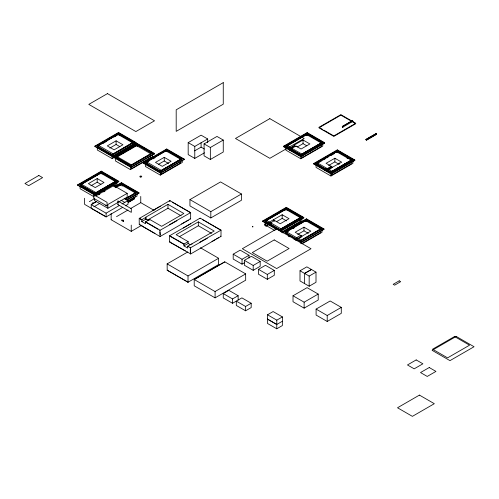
<?xml version="1.0" encoding="UTF-8"?>
<svg xmlns="http://www.w3.org/2000/svg" width="499" height="499" viewBox="0 0 499 499"><rect width="100%" height="100%" fill="white"/><g stroke="black" fill="none" stroke-linecap="round" stroke-linejoin="round"><path stroke-width="0.75" d="M200.093 218.705L200.186 218.107L220.171 229.839M252.332 226.34L252.7 226.353M252.581 226.839L253.024 226.852L252.762 226.396M352.874 121.332L342.801 127.176L342.794 126.652M352.93 121.232L352.637 120.733M365.942 139.764L365.942 139.427L366.509 139.726M366.578 140.044L366.035 139.863M376.514 133.9C376.988 135.073 375.148 133.32 376.389 133.776M160.385 206.193L139.202 218.493L139.246 224.538L160.073 236.514L190.643 218.88L190.655 212.611L179.11 206.05M190.743 223.72L169.591 235.753L169.61 242.065L185.341 250.966M327.406 170.477L327.544 169.367L331.76 167.209L331.242 166.916L325.055 170.483L325.055 170.04L313.734 163.504L313.734 163.978L331.217 174.076L354.808 160.453L354.808 159.979L337.324 149.881L313.734 163.504M170.72 242.52L190.699 253.941L221.001 236.407L221.02 230.139L209.468 223.577M339.47 162.973L339.021 163.079L339.42 163.547M375.953 133.738L376.414 133.807M376.577 134.231L376.52 133.938M183.944 245.895L187.699 248.065L187.811 246.163L214.208 231.037L198.34 221.874L176.141 234.692L188.154 241.628L188.154 243.468L183.944 245.895L184.056 243.992L188.154 241.628M347.055 158.333L347.491 158.383M141.766 221.544L145.97 219.117L145.97 217.277L141.897 219.629L141.766 221.544L145.521 223.714L145.646 221.799L149.719 219.448L161.645 226.328L183.844 213.51L167.976 204.347L145.777 217.165L145.777 219.498M352.431 120.683L342.283 126.472L342.482 126.989A0.63 0.362 60 0 0 342.732 127.158L342.888 127.133M352.306 120.746L342.308 126.503L342.751 126.634M330.113 168.051L327.388 170.614L325.055 170.483L327.394 170.539L326.24 169.803L326.24 169.354L316.067 163.404L338.004 150.735L338.004 152.738M352.331 120.671L352.4 121.126M342.844 127.12L342.632 127.095M152.925 210.497L169.828 200.579L189.813 212.312M183.283 228.031L199.868 218.256L200.423 218.512M188.385 220.034L186.214 221.294M218.749 237.561L216.578 238.821M94.966 146.082L118.556 132.46L136.04 142.558L136.04 143.032L112.45 156.655L94.966 146.556L94.966 146.082L112.45 156.175L136.04 142.558M94.966 146.556L118.556 132.94L136.04 143.032M114.177 157.441L112.181 158.595L97.299 149.999L97.299 145.982L119.236 133.314L119.236 135.316M98.584 147.324L98.584 145.446L117.845 134.325L132.41 142.733L132.41 143.481M118.968 133.726L97.455 146.151L97.455 146.625L112.15 155.114L133.67 142.689L133.67 142.215L118.968 133.726L118.968 134.206L133.67 142.689M97.455 146.625L98.796 145.851M102.831 143.519L106.867 141.192M114.265 136.919L116.279 135.753M117.627 134.98L118.968 134.206M116.099 140.812L107.31 145.889L114.14 149.837L122.929 144.76L116.099 140.812L116.099 144.454L109.817 148.078M98.584 145.446L113.148 153.854L132.41 142.733M113.685 156.948L137.113 143.425L154.478 153.449L154.478 153.929L131.05 167.452L113.685 157.428L113.685 156.948L131.05 166.978L154.478 153.449M115.069 156.493L113.148 157.609L113.148 156.106M116.997 155.382L118.282 154.64M119.567 153.898L120.852 153.156M122.779 152.045L124.706 150.935M126.627 149.819L128.555 148.708M130.482 147.598L131.767 146.856M113.685 157.428L137.113 143.899L154.478 153.929M115.562 157.017L137.499 144.354L152.376 152.944L130.445 165.606L115.562 157.017L115.562 161.04L130.445 169.629L152.376 156.967L152.376 154.946M116.847 157.983L116.847 156.48L136.108 145.359L150.673 153.767L150.673 154.515M116.155 157.017L137.524 144.685L152.12 153.112L152.12 153.586L130.757 165.924L116.155 157.497L116.155 157.017L130.757 165.45L130.757 165.924M116.155 157.497L137.524 145.159L152.12 153.586M77.713 184.773L101.303 171.157L118.787 181.249L118.787 181.723L95.197 195.346L77.713 185.248L77.713 184.773L95.197 194.872L118.787 181.249M77.713 185.248L101.303 171.631L118.787 181.723M81.443 185.703L81.443 184.2L100.704 173.078L115.269 181.486L115.269 182.241M80.383 184.948L101.896 172.523L116.598 181.012L116.598 181.486L95.078 193.905L80.383 185.422L80.383 184.948L95.078 193.431L116.598 181.012M80.383 185.422L81.724 184.642M97.193 178.555L88.404 183.626L95.234 187.574L104.023 182.497L97.193 178.555L97.193 182.191L90.912 185.815M116.847 156.48L131.405 164.888L150.673 153.767M143.119 162.605L166.71 148.983L184.2 159.081L184.2 159.555L160.609 173.178L143.119 163.079L143.119 162.605L160.609 172.698L184.2 159.081M143.119 163.079L166.71 149.463L184.2 159.555M182.272 160.435L182.272 162.456L160.335 175.118L145.458 166.529L145.458 162.506L167.39 149.843L167.39 151.839M167.128 150.249L145.608 162.674L145.608 163.148L160.31 171.637L181.823 159.212L181.823 158.738L167.128 150.249L167.128 150.729L181.823 159.212M145.608 163.148L148.97 161.208M153.006 158.882L155.021 157.715M165.78 151.503L167.128 150.729M81.443 184.2L96.008 192.608L115.269 181.486M102.027 174.039L102.027 172.036L80.096 184.699L94.972 193.288L116.909 180.626M96.369 195.645L113.76 185.603L127.176 193.35L127.176 197.117L107.859 208.27L94.436 200.523L94.436 198.265M204.465 152.813L194.778 158.401L188.179 154.59L188.179 142.62L201.085 135.167L207.69 138.984L207.69 142.72M98.571 194.878L99.856 194.136M103.711 191.915L104.996 191.173M113.984 185.984L115.269 185.241L115.269 183.364M114.246 186.183L116.909 184.649L116.909 182.628M164.252 157.341L155.463 162.412L162.3 166.36L171.088 161.283L164.252 157.341L164.252 160.977L158.601 164.24M114.701 186.532L121.444 182.64L138.928 192.739L138.928 193.213L126.796 200.218M89.333 201.671L94.716 198.552M114.701 187.006L121.444 183.114L138.928 193.213M115.475 187.337L122.124 183.495L122.124 186.164M115.6 187.468L120.733 184.505L135.298 192.913L135.298 194.036M115.805 187.399L121.856 183.906L136.558 192.396L136.558 192.87L125.124 199.469M119.167 185.934L121.856 184.381L136.558 192.87M93.513 202.962L92.321 203.648L92.321 202.694M96.532 201.49L91.217 204.559L91.217 208.364L106.094 216.953L122.71 207.334M96.532 201.515L91.217 204.584L106.094 213.173L106.094 216.928M188.179 142.62L194.778 146.432L207.69 138.984M93.874 206.823L99.856 203.349M204.072 143.887L216.984 136.433L223.259 140.057L223.259 152.02L210.347 159.474L204.072 155.85L204.072 143.887L210.347 147.511L223.259 140.057M194.629 150.86L201.085 147.136L204.39 149.039M146.737 163.472L146.737 161.969L161.302 170.377L180.569 159.256L180.569 160.004M182.272 158.433L160.335 171.095L160.335 175.118M181.823 158.738L160.31 171.163L145.458 162.506M127.176 193.35L107.859 204.509L107.859 208.27M125.667 198.471L135.298 192.913M125.037 198.995L137 192.09M126.796 199.743L138.928 192.739M106.094 213.173L119.386 205.476M122.049 203.966L128.031 200.492L128.031 204.291L125.368 205.825M128.237 200.741L135.298 196.662L135.298 194.791M127.694 201.484L137 196.113L137 194.086M134.306 198.883L128.249 202.376L134.306 198.895L134.306 197.348M116.535 216.653L127.969 210.035M130.663 208.495L140.755 202.656L140.755 196.425M121.893 220.683L123.085 219.984L123.372 221.537L121.893 220.67L121.893 219.716M147.124 220.277L167.976 208.239L181.199 215.874M111.152 219.747L131.237 231.355L141.997 225.124M189.944 199.6L220.552 181.929L241.429 193.986L241.429 200.274L210.821 217.944L189.944 205.894L189.944 199.6L210.821 211.657L241.429 193.986M283.563 146.226L307.153 132.603L324.637 142.702L324.637 143.176L301.047 156.792L283.563 146.7L283.563 146.226L288.459 149.051L289.645 148.365L289.645 148.814L290.923 149.55L290.923 149.101L289.738 149.787L289.738 150.236L290.923 149.55M283.563 146.7L307.153 133.077L324.637 143.176M322.753 144.074L322.753 146.095L300.822 158.763L285.939 150.168L285.939 146.151L307.877 133.483L307.877 135.485M287.293 147.529L287.293 145.652L306.554 134.53L321.119 142.939L321.119 143.687M286.226 146.394L307.746 133.975L322.441 142.458L322.441 142.932L300.928 155.357L286.226 146.868L286.226 146.394L289.645 148.365M286.226 146.868L287.574 146.095M305.725 135.609L307.746 134.449L322.441 142.932M294.248 146.531L294.248 145.078L303.043 140.001L309.873 143.949L301.084 149.02L295.926 146.045L291.946 148.34L291.946 148.958L290.668 148.222L290.668 147.604L294.647 145.309L294.647 145.926L290.668 148.222M289.645 148.814L288.459 149.5L288.459 149.051M297.392 146.906L303.043 143.643L306.766 145.795M291.946 148.34L301.851 154.06L321.119 142.939M322.753 142.078L300.822 154.74L285.939 146.151M290.923 149.101L300.928 154.883L322.441 142.458M289.738 149.787L301.047 156.318L324.637 142.702M179.503 236.638L198.34 225.766L211.564 233.401M313.734 163.978L337.324 150.361L354.808 160.453M320.258 161.72L316.067 164.109L330.949 172.698L352.88 160.036L352.88 159.561L338.004 150.966L316.067 163.635L326.109 169.429M320.776 161.389L322.086 160.634M323.377 159.886L325.385 158.726M326.726 157.958L328.061 157.185M331.012 155.507L334.374 153.567M336.395 152.401L338.004 151.447L352.88 160.036M366.079 139.396L375.996 133.62M366.017 139.396L376.065 133.632M328.542 169.947L326.09 168.288L327.263 168.674L326.109 169.198L326.109 169.878L327.388 170.614L327.388 169.934L328.542 169.417L329.003 169.966L328.542 169.947L328.542 169.329L341.696 162.181L334.866 158.233L326.078 163.31L331.242 166.292L331.242 166.916M376.52 134.293L366.459 140.132L376.365 134.325M328.585 165.5L334.866 161.876L339.214 164.389M317.352 164.364L317.352 162.867L327.263 168.587L331.242 166.292M325.055 170.04L326.24 169.354M331.193 168.419L326.334 171.226L326.334 170.777L327.519 170.09L327.519 170.539M167.202 270.209L167.14 263.89L187.767 251.983M328.542 169.329L331.916 171.276L351.177 160.154L351.177 160.903M352.88 159.331L330.949 171.993L330.949 176.016L316.067 167.421L316.067 163.404M316.223 163.572L316.223 164.046L330.918 172.535L352.437 160.11L352.437 159.636L330.918 172.055L327.388 169.934M352.88 159.561L330.949 172.224L327.388 170.165M326.334 170.777L331.217 173.596L354.808 159.979M330.949 176.016L352.88 163.354L352.88 161.327M266.74 223.77L262.705 221.437L262.705 220.963L286.295 207.341L303.785 217.439L303.785 217.913L280.868 231.143M262.705 221.437L286.295 207.821L303.785 217.913M265.088 224.912L265.088 220.889L287.019 208.226L287.019 210.222M266.435 222.267L266.435 220.39L285.696 209.268L300.261 217.676L300.261 218.425M269.385 223.926L280.07 230.095L301.589 217.676L301.589 217.196L286.888 208.713L265.374 221.132L265.374 221.612L268.044 223.153M265.374 221.612L266.716 220.832M285.547 209.96L286.888 209.187L301.589 217.676M271.344 223.134L266.11 226.159L264.832 225.417L264.832 224.706L282.185 214.738L289.021 218.687L280.226 223.758L273.34 219.791L273.34 220.502M264.832 224.706L266.11 225.448L274.618 220.533L274.618 221.244M276.533 221.643L282.185 218.381L286.532 220.889M167.14 263.89L188.017 275.947L218.624 258.276L218.624 264.52L188.017 282.234L167.14 270.184L188.029 282.185M244.579 262.692L242.04 264.158L233.201 259.056L233.201 254.178L240.181 250.149L249.026 255.257L249.026 258.039M266.435 220.39L280.999 228.798L300.261 217.676M279.964 229.478L301.901 216.816M280.07 230.095L280.07 229.621L301.589 217.196M245.633 273.876L245.695 280.189L215.094 297.859L194.211 285.802L194.211 279.515L224.818 261.844L245.695 273.895L215.038 291.535M194.211 279.559L224.806 261.85M303.785 217.439L280.189 231.056L262.705 220.963M281.642 232.178L300.261 221.431L300.261 219.18M281.96 232.347L301.901 220.839L301.901 218.818M306.436 218.83L282.846 232.453L282.846 232.927L306.436 219.304L323.92 229.403L323.92 228.922L306.436 218.83L306.436 219.304M306.848 220.096L285.334 232.515L285.334 232.996L300.036 241.479L321.549 229.06L321.549 228.586L306.848 220.096L306.848 220.57L321.549 229.06M285.334 232.996L288.696 231.056M292.732 228.723L294.747 227.556M305.507 221.35L306.848 220.57M233.201 254.178L242.04 259.287L249.026 255.257M244.36 260.347L251.34 256.318L260.179 261.426L260.179 266.298L253.199 270.327L244.36 265.225L244.36 260.347L253.199 265.456L260.179 261.426M303.978 227.182L295.19 232.26L302.02 236.202L310.808 231.131L303.978 227.182L303.978 230.825L297.697 234.449M293.961 239.258L300.51 235.478L301.789 236.214L301.789 236.925M295.24 239.994L301.789 236.214M295.895 240.331L301.134 237.306M286.463 233.314L286.463 231.81L301.028 240.219L320.289 229.097L320.289 229.852M300.036 241.479L300.036 241.005L321.998 228.274M300.329 242.545L323.92 228.922M300.329 243.019L323.92 229.403M301.67 243.606L320.289 232.852L320.289 231.349M302.057 243.811L321.998 232.297L321.998 230.276M258.476 269.341L265.456 265.312L274.294 270.414L274.294 275.286L267.314 279.315L258.476 274.213L258.476 269.341L267.314 274.444L274.294 270.414M251.178 303.242L245.583 306.473L236.301 301.115L236.301 305.444L245.583 310.802L251.178 307.577L251.178 303.242L241.896 297.884L232.54 303.273L223.253 297.915L223.253 293.58L228.848 290.349L238.135 295.714L238.135 300.042M223.253 293.58L232.54 298.945L238.135 295.714M300.005 270.789L306.835 266.846L316.004 272.136L316.004 282.284L309.168 286.233L300.005 280.937L300.005 270.789L309.168 276.078L316.004 272.136M304.602 273.446L311.432 269.497L304.571 273.427L304.602 283.594M293.019 295.776L307.091 287.649L318.206 294.067L318.206 300.024L304.134 308.151L293.019 301.733L293.019 295.776L304.134 302.188L318.206 294.067M267.514 314.788L273.109 311.557L282.397 316.915L282.347 325.573L276.752 328.797L267.47 323.439L267.514 314.788L276.802 320.146L282.397 316.915M267.47 319.111L276.752 324.469L282.397 321.244M316.098 309.099L330.17 300.972L341.285 307.39L341.285 313.347L327.213 321.475L316.098 315.056L316.098 309.099L327.213 315.511L341.285 307.39M185.179 221.893L181.611 223.939M215.543 239.42L211.969 241.466M169.504 224.637L190.655 212.611M176.964 220.726L159.823 230.413M199.868 242.171L221.02 230.139M207.328 238.254L190.181 247.941M139.246 224.538L139.832 224.219M169.61 242.065L170.19 241.747M352.837 121.357L352.55 121.269M342.302 126.459L342.663 126.59M190.643 218.88L190.025 218.612M221.001 236.407L220.383 236.146M328.267 169.785L327.263 169.211L327.263 168.587M139.233 218.225L141.897 219.629M169.591 235.753L184.056 243.992M352.668 121.363L352.282 120.945M140.076 218.936L141.766 219.853M170.433 236.464L183.944 244.242M350.591 121.875L350.959 122.33M154.983 233.438L148.409 229.69M172.292 202.182L174.276 203.318M202.656 219.71L204.247 220.62M352.437 159.636L337.736 151.147L337.736 151.621L352.437 160.11M351.177 160.154L336.613 151.746L336.613 152.494M294.248 145.078L294.647 145.309M294.647 145.926L295.402 146.357M287.293 145.652L290.668 147.604M320.289 229.097L305.725 220.689L305.725 221.444M180.569 159.256L166.005 150.848L166.005 151.596M303.978 230.825L308.326 233.332M164.252 160.977L168.606 163.491M300.036 241.005L285.178 232.347L307.116 219.685L307.116 221.687M265.088 220.889L280.07 229.621M288.222 236.033L289.57 236.807M268.088 224.544L276.159 229.203M266.329 225.623L275.005 230.638M116.099 144.454L119.822 146.606M97.299 145.982L112.15 154.634L134.112 141.909L134.112 145.24M174.55 203.424L178.38 205.625M204.908 220.951L208.738 223.159M116.598 181.486L101.896 172.997L101.896 172.523M140.755 202.656L154.141 210.397M97.193 182.191L100.917 184.343M124.145 198.246L128.031 200.511M120.914 200.18L124.931 202.5M200.442 247.778L218.624 258.276M119.305 201.783L117.97 201.016L117.97 204.665L131.312 212.368L131.312 208.719L117.97 201.016L117.97 201.378M145.97 219.117L148.534 220.595M188.154 243.468L190.45 244.797M107.06 205.638L107.06 206L93.718 198.296L93.718 194.647L107.067 202.344L107.067 206L105.726 205.232M94.355 196.955L80.096 188.722L80.096 186.701M148.284 229.602L140.356 224.993M104.703 215.986L84.624 204.378L84.624 198.253M267.514 319.117L276.802 324.475M194.211 279.515L215.094 291.566L215.094 297.859M187.811 246.163L190.418 247.81L190.618 252.332M145.646 221.799L159.88 230.089L160.26 234.804M145.521 222.036L157.877 229.203M187.699 246.412L188.242 246.731M252.575 226.858L252.344 226.546M342.426 126.964L342.289 126.696M170.065 200.985L169.828 200.579L169.729 201.477M190.431 254.047L190.256 249.512M160.073 236.514L159.898 231.985M93.725 194.647L93.725 195.009M117.97 204.303L117.97 204.665M351.177 162.032L351.177 163.903L331.916 175.024L331.916 173.527M337.324 149.881L337.324 150.361M334.866 158.233L334.866 161.876M332.521 167.034L332.521 167.652M331.916 171.276L331.916 172.024M331.217 173.596L331.217 174.076M327.213 315.511L327.213 321.475M323.795 130.576L323.795 130.127L333.825 135.915L355.756 123.253L340.879 114.664L318.948 127.32L322.516 129.384L322.516 129.834M321.119 144.436L321.119 146.687L301.851 157.815L301.851 155.938M309.168 276.078L309.168 286.233M307.746 133.975L307.746 134.449M307.153 132.603L307.153 133.077M306.554 134.53L306.554 135.279M304.134 302.188L304.134 308.151M303.043 140.001L303.043 143.643M301.851 154.06L301.851 154.809M301.047 156.318L301.047 156.792M301.028 240.219L301.028 241.348M301.028 242.096L301.028 243.225M300.928 154.883L300.928 155.357M300.822 156.742L300.822 158.763M300.51 235.478L300.51 236.189M295.926 146.045L295.926 146.662M286.888 208.713L286.888 209.187M286.295 207.341L286.295 207.821M285.696 209.268L285.696 210.017M282.185 214.738L282.185 218.381M280.999 228.798L280.999 229.92M280.999 230.675L280.999 231.798M276.802 320.146L276.752 328.797M267.314 274.444L267.314 279.315M266.11 225.448L266.11 226.159M253.199 265.456L253.199 270.327M245.583 306.473L245.583 310.802M242.04 259.287L242.04 264.158M232.54 298.945L232.54 303.273M210.821 211.657L210.821 217.944M210.347 147.511L210.347 159.474M201.085 142.645L201.085 147.136M198.34 221.874L198.34 225.766M194.778 146.432L194.778 158.401M191.909 243.799L191.909 244.435M188.017 275.947L188.017 282.234M180.569 161.508L180.569 163.011L161.302 174.132L161.302 172.255M167.976 204.347L167.976 208.239M166.71 148.983L166.71 149.463M161.302 170.377L161.302 171.5M160.609 172.698L160.609 173.178M150.673 156.019L150.673 157.522L131.405 168.643L131.405 166.766M149.731 219.441L149.731 220.171M137.524 144.685L137.524 145.159M137.499 144.354L137.499 146.35M137.113 143.425L137.113 143.899M136.108 145.359L136.108 146.107M132.41 144.984L132.41 146.488M131.405 164.888L131.405 166.011M131.237 225.111L131.237 231.355M131.05 166.978L131.05 167.452M130.445 165.606L130.445 169.629M123.372 220.57L123.372 221.537M121.856 183.906L121.856 184.381M121.444 182.64L121.444 183.114M120.733 184.505L120.733 185.254M118.556 132.46L118.556 132.94M117.845 134.325L117.845 135.073M113.76 185.603L113.76 186.358M113.148 153.854L113.148 154.603M112.45 156.175L112.45 156.655M112.181 154.571L112.181 158.595M111.152 213.516L111.152 219.76M101.303 171.157L101.303 171.631M100.704 173.078L100.704 173.833M96.008 192.608L96.008 193.363M96.008 194.485L96.008 195.988M95.197 194.872L95.197 195.346M95.078 193.431L95.078 193.905M94.972 193.288L94.972 195.957M107.46 93.612L88.797 104.385L135.865 131.561L154.528 120.789L107.46 93.612M38.841 175.473L24.95 183.489L28.705 185.659L42.596 177.638L38.841 175.473M223.259 82.641L176.191 109.817L176.191 131.368L223.259 104.191L223.259 82.641M269.828 118.65L235.478 138.479L269.828 158.314L304.178 138.479L269.828 118.65M340.879 115.138L318.948 127.8L333.825 136.389L355.756 123.727L340.879 115.138M276.658 228.904L242.314 248.733L276.658 268.562L311.008 248.733L276.658 228.904M274.219 239.919L252.282 252.581L267.165 261.177L289.096 248.514L274.219 239.919M399.225 280.825L393.175 284.318L394.628 285.16L400.678 281.667L399.225 280.825M454.545 336.526L432.577 349.206L447.584 357.864L469.547 345.189L454.545 336.526M456.205 336.432L432.122 350.335L449.967 360.64L474.05 346.736L456.205 336.432M416.178 359.922L407.465 364.956L414.182 368.83L422.896 363.802L416.178 359.922M429.234 367.532L420.52 372.56L427.238 376.439L435.951 371.412L429.234 367.532M419.441 395.102L397.51 407.764L412.386 416.359L434.323 403.691L419.441 395.102M140.263 176.995A0.942 0.543 0 0 0 141.728 176.584A0.942 0.543 0 0 0 140.375 176.06A0.942 0.543 0 0 0 140.263 176.995"/></g></svg>
